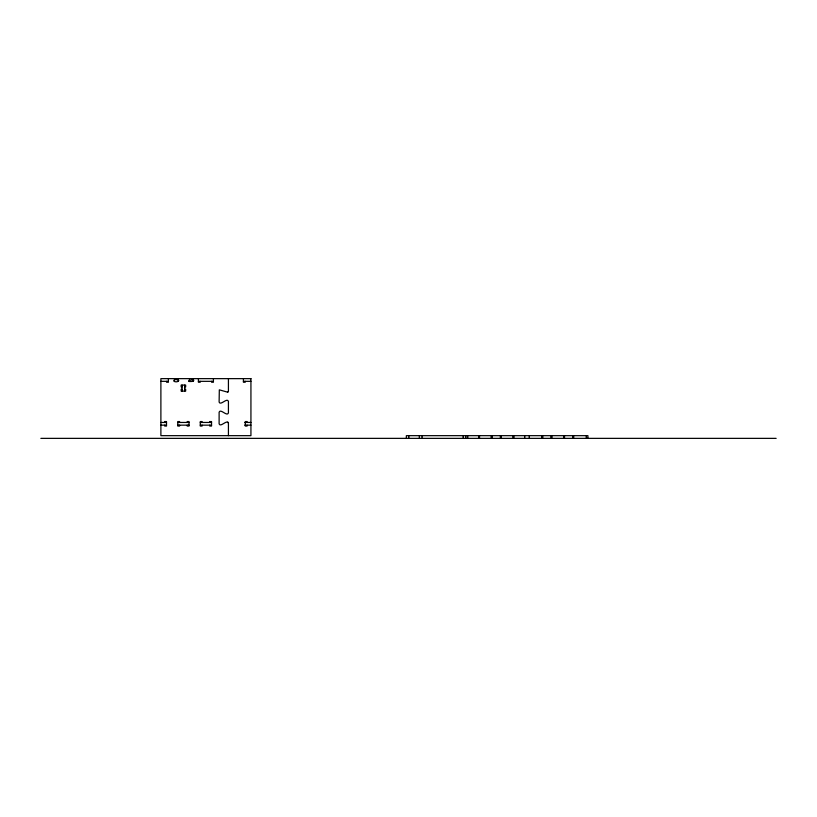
<?xml version="1.0" encoding="UTF-8"?>
<svg xmlns="http://www.w3.org/2000/svg" width="817" height="817" viewBox="0 0 817 817"><rect width="100%" height="100%" fill="white"/><g stroke="black" fill="none" stroke-linecap="round" stroke-linejoin="round"><path stroke-width="1.23" d="M228.423 391.241L228.423 378.639M178.239 381.335C180.608 379.772 174.736 378.996 174.154 380.017C172.142 382.427 180.353 382.642 178.147 379.537M227.596 392.129L228.351 391.568L227.514 392.129L219.313 389.842L219.119 402.107C220.478 406.039 227.055 397.358 228.423 401.29L228.423 412.993C227.065 416.915 220.467 408.234 219.119 412.166L219.119 423.87C220.478 427.802 227.034 419.121 228.423 423.032L228.423 435.665M193.18 381.335C196.785 377.24 181.241 382.55 193.18 381.335L193.159 379.486M160.888 381.335L168.394 381.335M198.408 381.335L213.411 381.335M243.425 381.335L250.931 381.335M182.048 386.89L181.149 386.89L181.149 385.093L185.653 385.093L185.653 386.89L184.754 386.89M182.048 389.29L181.149 389.29L181.149 391.098L185.653 391.098L185.653 389.29L184.754 389.29M160.888 422.46L166.515 422.46M177.779 422.46L189.033 422.46M200.288 422.46L211.542 422.46M244.743 422.46L250.931 422.46M160.888 425.157L166.515 425.157M177.779 425.157L189.033 425.157M200.288 425.157L211.542 425.157M244.743 425.157L250.931 425.157M40.85 438.361L776.15 438.361M227.769 422.175L228.423 423.043M587.923 438.361L587.923 435.665L406.355 435.665L406.355 438.361M586.279 435.665L586.279 438.361M573.657 435.665L573.657 438.361M572.758 435.665L572.758 438.361M564.506 435.665L564.506 438.361M563.607 435.665L563.607 438.361M551.904 435.665L551.904 438.361M551.005 435.665L551.005 438.361M542.743 435.665L542.743 438.361M541.845 435.665L541.845 438.361M529.253 435.665L529.253 438.361M524.749 435.665L524.749 438.361M513.883 435.665L513.883 438.361M512.964 435.665L512.984 438.361M501.281 435.665L501.281 438.361M500.382 435.665L500.382 438.361M492.12 435.665L492.12 438.361M491.221 435.665L491.221 438.361M479.518 435.665L479.518 438.361M478.619 435.665L478.619 438.361M467.733 435.665L467.733 438.361M465.864 435.665L465.864 438.361M463.157 435.665L463.157 438.361M422.042 435.665L422.042 438.361M419.346 435.665L419.346 438.361M408.837 435.665L408.837 438.361M247.102 422.46L247.102 421.552L245.304 421.552L245.304 426.055L247.102 426.055L247.102 425.157M245.223 381.335L245.223 382.244L243.425 382.244L243.425 378.639M213.411 378.639L213.411 382.244L211.613 382.244L211.613 381.335M209.734 422.46L209.734 421.552L211.542 421.552L211.542 426.055L209.734 426.055L209.734 425.157M202.085 422.46L202.085 421.552L200.288 421.552L200.288 426.055L202.085 426.055L202.085 425.157M200.206 381.335L200.206 382.244L198.408 382.244L198.408 378.639M189.401 379.486L189.401 381.335M187.226 422.46L187.226 421.552L189.033 421.552L189.033 426.055L187.226 426.055L187.226 425.157M184.754 385.093L184.754 391.098M182.048 385.093L182.048 391.098M179.577 422.46L179.577 421.552L177.779 421.552L177.779 426.055L179.577 426.055L179.577 425.157M174.399 379.987L174.399 381.335M168.394 378.639L168.394 382.244L166.597 382.244L166.597 381.335M164.717 422.46L164.717 421.552L166.515 421.552L166.515 426.055L164.717 426.055L164.717 425.157M250.931 378.639L160.888 378.639L160.888 435.665L250.931 435.665L250.931 378.639"/></g></svg>
